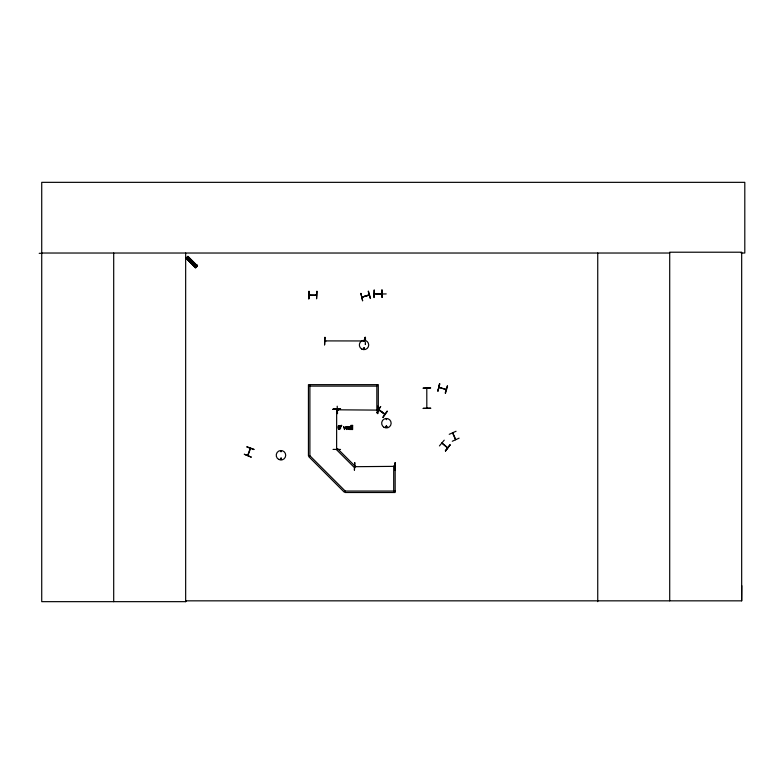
<?xml version="1.0" encoding="UTF-8"?>
<svg xmlns="http://www.w3.org/2000/svg" width="784" height="784" viewBox="0 0 784 784"><rect width="100%" height="100%" fill="white"/><g stroke="black" fill="none" stroke-linecap="round" stroke-linejoin="round"><path stroke-width="0.59" stroke-dasharray="3.92 2.94" d="M365.089 341.216L365.128 344.833L365.52 342.696M365.481 342.696L365.491 344.833M365.207 342.696L365.217 344.833"/><path stroke-width="1.18" d="M741.135 253.026L744.8 253.026L744.8 182.339L41.728 182.339L41.728 601.661L185.769 601.661L185.671 600.838L741.674 600.838L741.782 585.677M452.554 432.964L455.494 439.697M384.983 414.04L378.907 409.689L384.768 414.207M336.62 449.222L336.659 409.268M281.387 451.368C279.927 452.652 281.27 449.8 281.24 451.633M363.306 348.468C365.452 346.518 364.031 350.34 363.453 348.802M385.708 426.516C386.963 429.122 387.345 424.722 385.826 426.369M250.498 448.507L247.989 455.406M441.755 443.146L447.527 447.929M447.693 447.723L442.098 442.98M336.62 409.415L336.591 409.944M361.894 296.891L362.698 296.656M426.79 388.227L426.819 408.239M437.854 391.098L439.834 383.876M446.076 389.658L439.069 387.345M447.262 385.904L445.185 393.107M445.547 393.205L447.527 385.983M246.96 446.733L253.996 449.31M247.705 455.328L250.223 448.35M251.184 457.111L244.255 454.23L251.194 457.072M280.349 458.395C282.426 461.952 281.103 456.641 280.976 458.091M280.535 458.503C281.368 460.718 281.427 456.837 280.584 458.983M385.963 426.447C386.365 428.456 387.374 425.506 386.091 426.388M369.039 295.166L362.041 297.116L369.195 295.127M309.053 294.99L309.886 295.294M394.911 466.656L394.244 466.284M380.652 406.533L376.624 412.864L380.622 406.514M387.071 411.09L382.827 417.264M383.053 417.421L387.384 411.306M378.77 410.052L384.66 414.226M363.678 348.106C364.364 350.213 364.09 347.214 364.256 348.076M386.12 419.028L386.61 419.665L386.296 418.921M455.798 439.608L452.809 432.827M381.053 293.569L380.975 294.029M381.739 293.814L374.321 293.706L381.808 293.549M309.131 294.99L316.55 295.196M315.785 294.941L316.54 294.941M316.442 295.225L309.21 295.284M365.501 340.55L365.07 337.345L365.089 340.962L325.017 340.903L325.723 341.216M338.433 409.807L337.6 409.807L377.565 410.11M376.986 409.787L377.692 409.767L377.045 410.11M354.809 466.353L355.485 466.696M354.966 466.696L394.852 466.353L394.254 466.656M355.544 466.637L354.809 466.617M394.097 466.362L394.822 466.333M439.432 445.92L444.234 440.157M445.302 450.78L450.045 444.979M185.916 258.367L187.944 256.319L197.509 265.894L195.481 267.942L186.151 258.132M187.023 259.2L188.787 257.436M187.67 259.847L189.434 258.083M188.64 260.817L190.404 259.053M189.503 261.689L191.267 259.916M190.473 262.66L192.237 260.896M194.638 266.825L196.412 265.051M196.98 265.031L194.618 267.393L197.049 265.11M449.232 434.316L456.063 431.249M459.11 438.148L452.29 441.265M386.179 426.32L386.728 426.388M386.747 427.29L386.228 427.358M368.48 291.207L370.538 298.42M368.99 294.804L362.002 297.175M280.976 459.208L281.201 458.375M368.47 295.284L369.097 294.804M374.242 290.09L374.017 297.597L374.135 290.1M386.228 293.922L375.977 294.127M381.886 297.43L381.837 289.933M325.046 340.962L325.723 340.962M377.731 406.19L377.741 413.687L378.094 408.327M333.043 409.179L340.54 409.189M337.679 409.807L338.355 409.807M333.043 449.408L340.54 449.457M354.887 466.353L355.534 466.323M423.193 388.139L430.69 387.953L423.203 388.188M423.203 408.454L430.69 408.248M423.203 408.297L430.69 408.219M39.2 253.32L41.728 253.31M41.728 253.026L669.712 253.026M309.896 386.11L376.839 386.11M395.165 491.049L345.215 491.049L309.896 455.729L309.896 384.65M439.05 387.414L446.204 389.374M246.852 447.027L253.898 449.565M363.825 341.432L364.325 340.785L363.707 341.265M336.924 409.258L336.924 410.012M187.788 256.476L197.382 266.031M187.709 256.554L197.245 266.158L187.601 256.662M187.464 256.799L197.049 266.354M196.941 266.462L187.337 256.927L196.892 266.511M196.764 266.638L196.225 267.177M196.108 267.315L186.533 257.75L195.98 267.442M186.376 257.907L195.873 267.55M186.259 258.024L195.765 267.658M368.186 291.295L370.273 298.498M382.112 289.933L382.269 297.42M395.009 462.736L395.058 470.233M365.442 337.345L365.471 340.55M365.168 337.345L365.187 340.56M337.522 413.687L337.198 406.19M308.974 291.374L308.974 298.861M741.674 600.838L741.674 252.213L669.712 252.213L669.712 600.838M597.741 253.026L597.741 601.661M393.705 491.049L393.705 466.078L395.165 466.078L395.165 492.509L345.215 492.509L345.215 491.049L344.186 492.078L308.867 456.758L309.896 455.729L308.435 455.729L308.435 384.65L378.3 384.65L378.3 409.63L376.839 409.63L376.839 384.65M185.661 253.026L185.661 601.661M113.7 253.026L113.7 601.661M341.628 425.398L341.148 426.937L341.04 425.398L341.628 425.398M339.942 426.496C338.806 428.887 338.208 424.301 339.942 426.496M340.56 428.427C338.727 431.514 337.453 427.456 338.267 425.937A1.137 1.137 0 0 1 338.796 425.555C341.354 425.124 339.609 427.564 340.56 428.427M338.551 428.142C339.139 431.21 340.962 426.28 338.551 428.142M347.831 428.387L347.802 428.672A1.019 1.019 0 0 0 347.959 429.211L350.164 429.534L349.987 426.849L348.047 426.623L349.664 427.574L347.831 428.387M190.336 261.141C191.012 263.267 191.982 259.651 190.336 261.141M348.351 428.436L349.105 429.132L349.664 427.976L348.351 428.436M347.067 426.565L346.567 428.858L345.852 426.565L344.735 428.858L343.686 426.565L344.45 429.534L345.626 427.241L346.812 429.534L347.567 426.565L347.067 426.565M439.569 383.807L437.952 391.128L439.53 383.797M449.996 444.94L445.537 450.976L449.996 444.94M337.424 448.536L336.395 449.565L354.054 467.225L355.083 466.196L337.424 448.536M360.885 293.412L362.61 300.723L360.885 293.412M309.033 291.374L308.661 298.861L309.014 291.374M316.942 291.315L316.569 298.812L316.903 291.315M324.948 337.345L324.576 344.842L324.948 337.345M340.54 408.827L333.043 409.287L340.54 408.827M354.78 462.736L354.417 470.233L354.731 462.746M395.322 462.736L394.95 470.233L395.322 462.736M351.379 425.398L350.879 425.398L350.879 429.534L351.379 429.534L351.379 425.398M352.624 425.398L352.124 425.398L352.124 429.534L352.624 429.534L352.624 425.398M361.689 349.017A4.684 4.684 0 0 0 368.715 344.97A4.684 4.684 0 0 0 361.689 340.913A4.684 4.684 0 0 0 361.689 349.017M278.604 459.365A4.743 4.743 0 0 0 285.709 455.259A4.743 4.743 0 0 0 278.604 451.153A4.743 4.743 0 0 0 278.604 459.365M384.033 427.309A4.743 4.743 0 0 0 391.147 423.203A4.743 4.743 0 0 0 384.033 419.097A4.743 4.743 0 0 0 384.033 427.309"/></g></svg>
